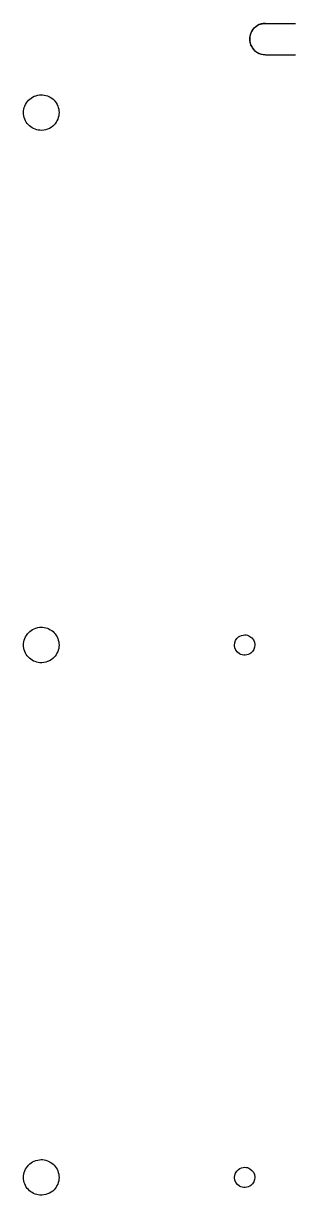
# Model space of a CAD drawing. Extents: x -27 to 0, y -144 to -29.
import ezdxf

# ---------------------------------------------------------------- set-up
doc = ezdxf.new("R2010")
doc.units = 0
doc.header["$MEASUREMENT"] = 0
doc.layers.get('0').update_dxf_attribs({"linetype": 'CONTINUOUS'})

msp = doc.modelspace()

# ---------------------------------------------------------------- linework, layer by layer
for p, q in [((-2.97, -29.17), (0, -29.17)), ((-2.97, -32.26), (0, -32.26))]:
    msp.add_line(p, q)
msp.add_arc((-2.97, -30.71), 1.54, 89.9998, 270)
for points, knots in [([(-3, -32.26), (-3.18, -32.26), (-3.38, -32.22), (-3.57, -32.14), (-3.74, -32.07), (-3.9, -31.96), (-4.05, -31.81), (-4.18, -31.68), (-4.3, -31.5), (-4.38, -31.3), (-4.45, -31.13), (-4.5, -30.92), (-4.5, -30.7), (-4.5, -30.52), (-4.47, -30.31), (-4.39, -30.11), (-4.32, -29.94), (-4.21, -29.76), (-4.06, -29.61), (-3.93, -29.49), (-3.77, -29.37), (-3.57, -29.28), (-3.39, -29.21), (-3.19, -29.17), (-3, -29.17)], [0.305841, 0.305841, 0.305841, 0.305841, 0.3555457, 0.3555457, 0.3555457, 0.3986347, 0.3986347, 0.3986347, 0.4356465, 0.4356465, 0.4356465, 0.4660257, 0.4660257, 0.4660257, 0.491199, 0.491199, 0.491199, 0.5124443, 0.5124443, 0.5124443, 0.52964, 0.52964, 0.52964, 0.5461881, 0.5461881, 0.5461881, 0.5461881]), ([(-26.75, -37.94), (-26.75, -37.51), (-26.56, -37.04), (-26.26, -36.73), (-25.95, -36.4), (-25.47, -36.19), (-25, -36.19)], [0.2637732, 0.2637732, 0.2637732, 0.2637732, 0.3919004, 0.3919004, 0.3919004, 0.5275465, 0.5275465, 0.5275465, 0.5275465]), ([(-25, -36.19), (-24.96, -36.19), (-24.91, -36.19), (-24.87, -36.19), (-24.45, -36.22), (-24.02, -36.43), (-23.73, -36.73), (-23.44, -37.04), (-23.25, -37.51), (-23.25, -37.94)], [0.5275465, 0.5275465, 0.5275465, 0.5275465, 0.5404533, 0.5404533, 0.5404533, 0.6640488, 0.6640488, 0.6640488, 0.7913197, 0.7913197, 0.7913197, 0.7913197]), ([(-23.25, -37.94), (-23.25, -38.37), (-23.44, -38.84), (-23.74, -39.15), (-24.08, -39.51), (-24.63, -39.72), (-25.13, -39.68), (-25.55, -39.65), (-25.98, -39.44), (-26.27, -39.14), (-26.56, -38.83), (-26.75, -38.36), (-26.75, -37.94)], [0.7913197, 0.7913197, 0.7913197, 0.7913197, 0.9194468, 0.9194468, 0.9194468, 1.0679998, 1.0679998, 1.0679998, 1.1915953, 1.1915953, 1.1915953, 1.3188662, 1.3188662, 1.3188662, 1.3188662]), ([(-26.75, -90.3), (-26.75, -89.87), (-26.56, -89.4), (-26.26, -89.09), (-25.95, -88.76), (-25.47, -88.55), (-25, -88.55)], [0.2637732, 0.2637732, 0.2637732, 0.2637732, 0.3919004, 0.3919004, 0.3919004, 0.5275465, 0.5275465, 0.5275465, 0.5275465]), ([(-25, -88.55), (-24.96, -88.55), (-24.91, -88.55), (-24.87, -88.55), (-24.45, -88.58), (-24.02, -88.79), (-23.73, -89.09), (-23.44, -89.4), (-23.25, -89.87), (-23.25, -90.3)], [0.5275465, 0.5275465, 0.5275465, 0.5275465, 0.5404533, 0.5404533, 0.5404533, 0.6640488, 0.6640488, 0.6640488, 0.7913197, 0.7913197, 0.7913197, 0.7913197]), ([(-6, -90.3), (-6, -90.01), (-5.85, -89.7), (-5.62, -89.51), (-5.44, -89.38), (-5.22, -89.3), (-5, -89.3)], [0.1506919, 0.1506919, 0.1506919, 0.1506919, 0.2380853, 0.2380853, 0.2380853, 0.3013838, 0.3013838, 0.3013838, 0.3013838]), ([(-5, -89.3), (-4.82, -89.3), (-4.63, -89.35), (-4.48, -89.45), (-4.2, -89.62), (-4.02, -89.93), (-4, -90.25), (-4, -90.26), (-4, -90.28), (-4, -90.3)], [0.3013838, 0.3013838, 0.3013838, 0.3013838, 0.3539284, 0.3539284, 0.3539284, 0.4470504, 0.4470504, 0.4470504, 0.4520758, 0.4520758, 0.4520758, 0.4520758]), ([(-23.25, -90.3), (-23.25, -90.73), (-23.44, -91.2), (-23.74, -91.51), (-24.08, -91.87), (-24.63, -92.08), (-25.13, -92.04), (-25.55, -92.01), (-25.98, -91.8), (-26.27, -91.5), (-26.56, -91.19), (-26.75, -90.72), (-26.75, -90.3)], [0.7913197, 0.7913197, 0.7913197, 0.7913197, 0.9194468, 0.9194468, 0.9194468, 1.0679998, 1.0679998, 1.0679998, 1.1915953, 1.1915953, 1.1915953, 1.3188662, 1.3188662, 1.3188662, 1.3188662]), ([(-4, -90.3), (-4, -90.59), (-4.15, -90.9), (-4.38, -91.09), (-4.7, -91.33), (-5.18, -91.36), (-5.52, -91.15), (-5.8, -90.98), (-5.98, -90.66), (-6, -90.35), (-6, -90.33), (-6, -90.31), (-6, -90.3)], [0.4520758, 0.4520758, 0.4520758, 0.4520758, 0.5394692, 0.5394692, 0.5394692, 0.6553122, 0.6553122, 0.6553122, 0.7484342, 0.7484342, 0.7484342, 0.7534596, 0.7534596, 0.7534596, 0.7534596]), ([(-26.75, -142.66), (-26.75, -142.23), (-26.56, -141.76), (-26.26, -141.45), (-25.95, -141.12), (-25.47, -140.91), (-25, -140.91)], [0.2637732, 0.2637732, 0.2637732, 0.2637732, 0.3919004, 0.3919004, 0.3919004, 0.5275465, 0.5275465, 0.5275465, 0.5275465]), ([(-25, -140.91), (-24.96, -140.91), (-24.91, -140.91), (-24.87, -140.91), (-24.45, -140.94), (-24.02, -141.15), (-23.73, -141.45), (-23.44, -141.76), (-23.25, -142.23), (-23.25, -142.66)], [0.5275465, 0.5275465, 0.5275465, 0.5275465, 0.5404533, 0.5404533, 0.5404533, 0.6640488, 0.6640488, 0.6640488, 0.7913197, 0.7913197, 0.7913197, 0.7913197]), ([(-6, -142.66), (-6, -142.37), (-5.85, -142.06), (-5.62, -141.87), (-5.44, -141.74), (-5.22, -141.66), (-5, -141.66)], [0.1506919, 0.1506919, 0.1506919, 0.1506919, 0.2380853, 0.2380853, 0.2380853, 0.3013838, 0.3013838, 0.3013838, 0.3013838]), ([(-5, -141.66), (-4.82, -141.66), (-4.63, -141.71), (-4.48, -141.81), (-4.2, -141.98), (-4.02, -142.29), (-4, -142.61), (-4, -142.62), (-4, -142.64), (-4, -142.66)], [0.3013838, 0.3013838, 0.3013838, 0.3013838, 0.3539284, 0.3539284, 0.3539284, 0.4470504, 0.4470504, 0.4470504, 0.4520758, 0.4520758, 0.4520758, 0.4520758]), ([(-23.25, -142.66), (-23.25, -143.09), (-23.44, -143.56), (-23.74, -143.87), (-24.08, -144.23), (-24.63, -144.44), (-25.13, -144.4), (-25.55, -144.37), (-25.98, -144.16), (-26.27, -143.86), (-26.56, -143.55), (-26.75, -143.08), (-26.75, -142.66)], [0.7913197, 0.7913197, 0.7913197, 0.7913197, 0.9194468, 0.9194468, 0.9194468, 1.0679998, 1.0679998, 1.0679998, 1.1915953, 1.1915953, 1.1915953, 1.3188662, 1.3188662, 1.3188662, 1.3188662]), ([(-4, -142.66), (-4, -142.95), (-4.15, -143.26), (-4.38, -143.45), (-4.7, -143.69), (-5.18, -143.72), (-5.52, -143.51), (-5.8, -143.34), (-5.98, -143.02), (-6, -142.71), (-6, -142.69), (-6, -142.67), (-6, -142.66)], [0.4520758, 0.4520758, 0.4520758, 0.4520758, 0.5394692, 0.5394692, 0.5394692, 0.6553122, 0.6553122, 0.6553122, 0.7484342, 0.7484342, 0.7484342, 0.7534596, 0.7534596, 0.7534596, 0.7534596])]:
    msp.add_open_spline(points, degree=3, knots=knots)

doc.saveas('drawing.dxf')
